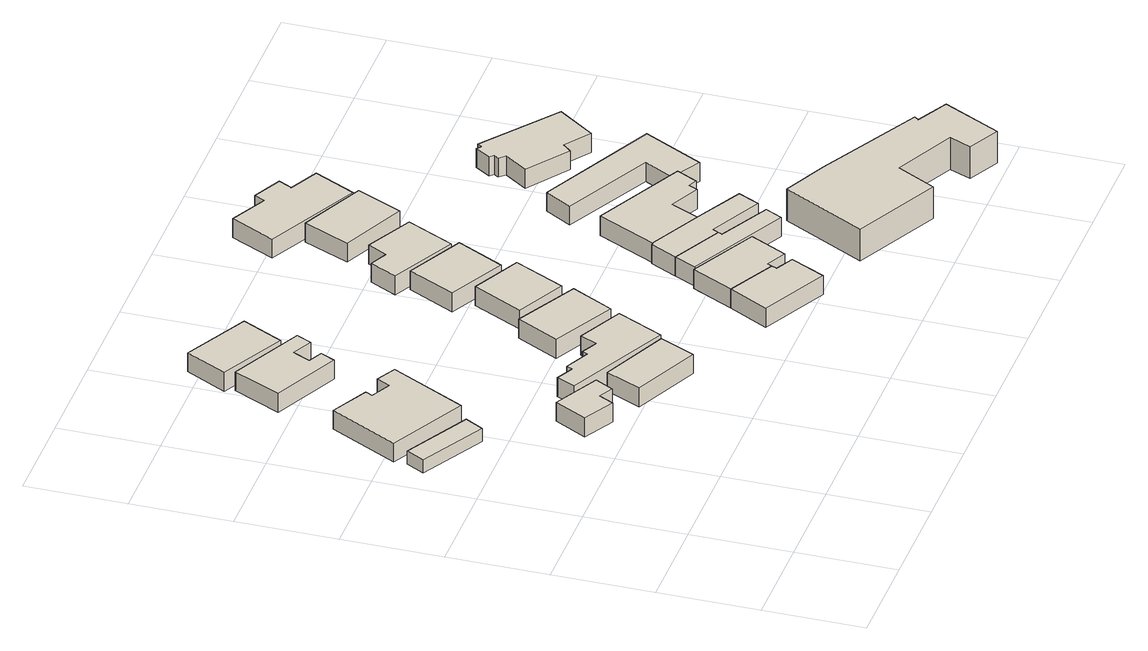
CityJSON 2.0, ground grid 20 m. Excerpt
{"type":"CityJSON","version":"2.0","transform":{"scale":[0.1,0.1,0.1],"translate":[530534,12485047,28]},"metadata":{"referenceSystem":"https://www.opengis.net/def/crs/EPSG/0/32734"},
"CityObjects":{
"building1":{"type":"Building","attributes":{"building":"cabin","building:levels":1,"building_height":2.8,"plus_code":"4FRW3F84+V62","ground_height":31.88,"roof_height":34.68},"geometry":[{"type":"Solid","lod":"1","boundaries":[[[[0,1,2,3]],[[1,4,5,2]],[[4,6,7,5]],[[6,0,3,7]],[[3,2,5,7]],[[6,4,1,0]]]]}]},
"building2":{"type":"Building","attributes":{"address":"9 Booth Road Salt River Cape Town","building":"house","building:levels":1,"building_height":4.1,"plus_code":"4FRW3F84+V6W","ground_height":31.63,"roof_height":35.73},"geometry":[{"type":"Solid","lod":"1","boundaries":[[[[8,9,10,11]],[[9,12,13,10]],[[12,14,15,13]],[[14,16,17,15]],[[16,18,19,17]],[[18,20,21,19]],[[20,22,23,21]],[[22,8,11,23]],[[11,10,13,15,17,19,21,23]],[[22,20,18,16,14,12,9,8]]]]}]},
"building3":{"type":"Building","attributes":{"address":"13 Listowell Road Salt River Cape Town","building":"house","building:levels":1,"building_height":4.1,"plus_code":"4FRW3F84+Q7G","ground_height":32.81,"roof_height":36.91},"geometry":[{"type":"Solid","lod":"1","boundaries":[[[[24,25,26,27]],[[25,28,29,26]],[[28,30,31,29]],[[30,32,33,31]],[[32,34,35,33]],[[34,24,27,35]],[[27,26,29,31,33,35]],[[34,32,30,28,25,24]]]]}]},
"building4":{"type":"Building","attributes":{"address":"14 Hares Avenue Salt River Cape Town","building":"house","building:levels":1,"building_height":4.1,"plus_code":"4FRW3F84+P8X","ground_height":32.81,"roof_height":36.91},"geometry":[{"type":"Solid","lod":"1","boundaries":[[[[36,37,38,39]],[[37,40,41,38]],[[40,42,43,41]],[[42,36,39,43]],[[39,38,41,43]],[[42,40,37,36]]]]}]},
"building5":{"type":"Building","attributes":{"address":"7 Booth Road Salt River Cape Town","building":"house","building:levels":1,"building_height":4.1,"plus_code":"4FRW3F84+X7G","ground_height":30.36,"roof_height":34.46},"geometry":[{"type":"Solid","lod":"1","boundaries":[[[[44,45,46,47]],[[45,48,49,46]],[[48,50,51,49]],[[50,52,53,51]],[[52,54,55,53]],[[54,56,57,55]],[[56,58,59,57]],[[58,44,47,59]],[[47,46,49,51,53,55,57,59]],[[58,56,54,52,50,48,45,44]]]]}]},
"building6":{"type":"Building","attributes":{"address":"12 Hares Avenue Salt River Cape Town","building":"house","building:levels":1,"building_height":4.1,"plus_code":"4FRW3F84+Q97","ground_height":32.4,"roof_height":36.5},"geometry":[{"type":"Solid","lod":"1","boundaries":[[[[60,61,62,63]],[[61,64,65,62]],[[64,66,67,65]],[[66,68,69,67]],[[68,70,71,69]],[[70,72,73,71]],[[72,74,75,73]],[[74,76,77,75]],[[76,78,79,77]],[[78,60,63,79]],[[63,62,65,67,69,71,73,75,77,79]],[[78,76,74,72,70,68,66,64,61,60]]]]}]},
"building7":{"type":"Building","attributes":{"address":"5 Booth Road Salt River Cape Town","building":"house","building:levels":1,"building_height":4.1,"plus_code":"4FRW3F94+279","ground_height":28.99,"roof_height":33.09},"geometry":[{"type":"Solid","lod":"1","boundaries":[[[[80,81,82,83]],[[81,84,85,82]],[[84,86,87,85]],[[86,80,83,87]],[[83,82,85,87]],[[86,84,81,80]]]]}]},
"building8":{"type":"Building","attributes":{"address":"10 Salt River Cape Town","building":"house","building:levels":1,"building_height":4.1,"plus_code":"4FRW3F84+R99","ground_height":32.4,"roof_height":36.5},"geometry":[{"type":"Solid","lod":"1","boundaries":[[[[88,89,90,91]],[[89,92,93,90]],[[92,94,95,93]],[[94,88,91,95]],[[91,90,93,95]],[[94,92,89,88]]]]}]},
"building9":{"type":"Building","attributes":{"address":"15 Hares Avenue Salt River Cape Town","building":"house","building:levels":1,"building_height":4.1,"plus_code":"4FRW3F84+MFV","ground_height":32.94,"roof_height":37.04},"geometry":[{"type":"Solid","lod":"1","boundaries":[[[[96,97,98,99]],[[97,100,101,98]],[[100,102,103,101]],[[102,104,105,103]],[[104,106,107,105]],[[106,96,99,107]],[[99,98,101,103,105,107]],[[106,104,102,100,97,96]]]]}]},
"building10":{"type":"Building","attributes":{"address":"8A Hares Avenue Salt River Cape Town","building":"house","building:levels":1,"building_height":4.1,"plus_code":"4FRW3F84+VC4","ground_height":31.24,"roof_height":35.34},"geometry":[{"type":"Solid","lod":"1","boundaries":[[[[108,109,110,111]],[[109,112,113,110]],[[112,114,115,113]],[[114,108,111,115]],[[111,110,113,115]],[[114,112,109,108]]]]}]},
"building11":{"type":"Building","attributes":{"address":"13 Hares Avenue Salt River Cape Town","building":"house","building:levels":1,"building_height":4.1,"plus_code":"4FRW3F84+PF9","ground_height":32.94,"roof_height":37.04},"geometry":[{"type":"Solid","lod":"1","boundaries":[[[[96,106,107,99]],[[106,116,117,107]],[[116,118,119,117]],[[118,120,121,119]],[[120,122,123,121]],[[122,96,99,123]],[[99,107,117,119,121,123]],[[122,120,118,116,106,96]]]]}]},
"building12":{"type":"Building","attributes":{"address":"8 Hares Avenue Salt River Cape Town","building":"house","building:levels":1,"building_height":4.1,"plus_code":"4FRW3F84+WC5","ground_height":30.73,"roof_height":34.83},"geometry":[{"type":"Solid","lod":"1","boundaries":[[[[124,125,126,127]],[[125,128,129,126]],[[128,130,131,129]],[[130,124,127,131]],[[127,126,129,131]],[[130,128,125,124]]]]}]},
"building13":{"type":"Building","attributes":{"address":"6 Hares Avenue Salt River Cape Town","building":"house","building:levels":1,"building_height":4.1,"plus_code":"4FRW3F84+WFV","ground_height":29.6,"roof_height":33.7},"geometry":[{"type":"Solid","lod":"1","boundaries":[[[[132,133,134,135]],[[133,136,137,134]],[[136,138,139,137]],[[138,140,141,139]],[[140,142,143,141]],[[142,132,135,143]],[[135,134,137,139,141,143]],[[142,140,138,136,133,132]]]]}]},
"building14":{"type":"Building","attributes":{"address":"11 Hares Avenue Salt River Cape Town","building":"house","building:levels":1,"building_height":4.1,"plus_code":"4FRW3F84+PGQ","ground_height":31.83,"roof_height":35.93},"geometry":[{"type":"Solid","lod":"1","boundaries":[[[[144,145,146,147]],[[145,148,149,146]],[[148,150,151,149]],[[150,152,153,151]],[[152,154,155,153]],[[154,144,147,155]],[[147,146,149,151,153,155]],[[154,152,150,148,145,144]]]]}]},
"building15":{"type":"Building","attributes":{"address":"9 Hares Avenue Salt River Cape Town","building":"house","building:levels":1,"building_height":4.1,"plus_code":"4FRW3F84+QG5","ground_height":31.83,"roof_height":35.93},"geometry":[{"type":"Solid","lod":"1","boundaries":[[[[145,144,147,146]],[[144,156,157,147]],[[156,158,159,157]],[[158,160,161,159]],[[160,162,163,161]],[[162,164,165,163]],[[164,166,167,165]],[[166,145,146,167]],[[146,147,157,159,161,163,165,167]],[[166,164,162,160,158,156,144,145]]]]}]},
"building16":{"type":"Building","attributes":{"address":"4 Hares Avenue Salt River Cape Town","building":"house","building:levels":1,"building_height":4.1,"plus_code":"4FRW3F84+XFQ","ground_height":29.6,"roof_height":33.7},"geometry":[{"type":"Solid","lod":"1","boundaries":[[[[168,169,170,171]],[[169,172,173,170]],[[172,174,175,173]],[[174,168,171,175]],[[171,170,173,175]],[[174,172,169,168]]]]}]},
"building17":{"type":"Building","attributes":{"address":"7 Hares Avenue Salt River Cape Town","building":"house","building:levels":1,"building_height":4.1,"plus_code":"4FRW3F84+QHV","ground_height":31.25,"roof_height":35.35},"geometry":[{"type":"Solid","lod":"1","boundaries":[[[[176,177,178,179]],[[177,180,181,178]],[[180,182,183,181]],[[182,184,185,183]],[[184,186,187,185]],[[186,188,189,187]],[[188,190,191,189]],[[190,192,193,191]],[[192,176,179,193]],[[179,178,181,183,185,187,189,191,193]],[[192,190,188,186,184,182,180,177,176]]]]}]},
"building18":{"type":"Building","attributes":{"address":"2 Hares Avenue Salt River Cape Town","building":"house","building:levels":1,"building_height":4.1,"plus_code":"4FRW3F94+2GC","ground_height":28.28,"roof_height":32.38},"geometry":[{"type":"Solid","lod":"1","boundaries":[[[[194,195,196,197]],[[195,198,199,196]],[[198,200,201,199]],[[200,202,203,201]],[[202,204,205,203]],[[204,206,207,205]],[[206,208,209,207]],[[208,194,197,209]],[[197,196,199,201,203,205,207,209]],[[208,206,204,202,200,198,195,194]]]]}]},
"building19":{"type":"Building","attributes":{"address":"Salt River Cape Town","building":"industrial","building:levels":2,"building_height":6.9,"plus_code":"4FRW3F84+MJ4","ground_height":32.36,"roof_height":39.26},"geometry":[{"type":"Solid","lod":"1","boundaries":[[[[210,211,212,213]],[[211,214,215,212]],[[214,216,217,215]],[[216,218,219,217]],[[218,220,221,219]],[[220,222,223,221]],[[222,224,225,223]],[[224,226,227,225]],[[226,228,229,227]],[[228,230,231,229]],[[230,210,213,231]],[[213,212,215,217,219,221,223,225,227,229,231]],[[230,228,226,224,222,220,218,216,214,211,210]]]]}]},
"building20":{"type":"Building","attributes":{"address":"5 Hares Avenue Salt River Cape Town","building":"house","building:levels":1,"building_height":4.1,"plus_code":"4FRW3F84+RJ9","ground_height":30.73,"roof_height":34.83},"geometry":[{"type":"Solid","lod":"1","boundaries":[[[[232,233,234,235]],[[233,236,237,234]],[[236,238,239,237]],[[238,240,241,239]],[[240,242,243,241]],[[242,244,245,243]],[[244,232,235,245]],[[235,234,237,239,241,243,245]],[[244,242,240,238,236,233,232]]]]}]},
"building21":{"type":"Building","attributes":{"address":"Hares Avenue Salt River Cape Town","building":"house","building:levels":1,"building_height":4.1,"plus_code":"4FRW3F84+VJX","ground_height":28.98,"roof_height":33.08},"geometry":[{"type":"Solid","lod":"1","boundaries":[[[[246,247,248,249]],[[247,250,251,248]],[[250,252,253,251]],[[252,254,255,253]],[[254,256,257,255]],[[256,258,259,257]],[[258,260,261,259]],[[260,262,263,261]],[[262,264,265,263]],[[264,266,267,265]],[[266,268,269,267]],[[268,246,249,269]],[[249,248,251,253,255,257,259,261,263,265,267,269]],[[268,266,264,262,260,258,256,254,252,250,247,246]]]]}]}
},
"vertices":[
[23,740,39],[3,703,39],[3,703,67],[23,740,67],[134,631,39],[134,631,67],[155,668,39],[155,668,67],
[98,903,36],[26,766,36],[26,766,77],[98,903,77],[181,686,36],[181,686,77],[260,836,36],[260,836,77],[220,857,36],[220,857,77],[206,830,36],[206,830,77],[166,850,36],[166,850,77],[173,864,36],[173,864,77],
[189,454,48],[252,420,48],[252,420,89],[189,454,89],[267,449,48],[267,449,89],[296,434,48],[296,434,89],[316,471,48],[316,471,89],[224,519,48],[224,519,89],
[481,398,48],[346,459,48],[346,459,89],[481,398,89],[313,388,48],[313,388,89],[448,327,48],[448,327,89],
[139,1020,24],[274,955,24],[274,955,65],[139,1020,65],[289,984,24],[289,984,65],[260,998,24],[260,998,65],[277,1033,24],[277,1033,65],[318,1013,24],[318,1013,65],[333,1043,24],[333,1043,65],[185,1115,24],[185,1115,65],
[290,505,44],[498,404,44],[498,404,85],[290,505,85],[544,497,44],[544,497,85],[452,542,44],[452,542,85],[436,508,44],[436,508,85],[404,524,44],[404,524,85],[399,513,44],[399,513,85],[349,537,44],[349,537,85],[343,525,44],[343,525,85],[308,542,44],[308,542,85],
[240,1222,10],[197,1140,10],[197,1140,51],[240,1222,51],[328,1073,10],[328,1073,51],[370,1155,10],[370,1155,51],
[554,516,44],[598,600,44],[598,600,85],[554,516,85],[472,666,44],[472,666,85],[428,581,44],[428,581,85],
[672,325,49],[630,246,49],[630,246,90],[672,325,90],[764,178,49],[764,178,90],[799,247,49],[799,247,90],[763,265,49],[763,265,90],[767,276,49],[767,276,90],
[617,628,32],[668,729,32],[668,729,73],[617,628,73],[569,778,32],[569,778,73],[518,678,32],[518,678,73],
[772,285,49],[772,285,90],[812,265,49],[812,265,90],[850,339,49],[850,339,90],[715,408,49],[715,408,90],
[707,850,27],[592,908,27],[592,908,68],[707,850,68],[544,814,27],[544,814,68],[658,756,27],[658,756,68],
[762,962,16],[667,1010,16],[667,1010,57],[762,962,57],[646,971,16],[646,971,57],[611,988,16],[611,988,57],[584,934,16],[584,934,57],[715,868,16],[715,868,57],
[861,406,38],[760,457,38],[760,457,79],[861,406,79],[739,414,38],[739,414,79],[941,311,38],[941,311,79],[959,345,38],[959,345,79],[857,398,38],[857,398,79],
[867,418,38],[867,418,79],[973,365,38],[973,365,79],[994,407,38],[994,407,79],[903,455,38],[903,455,79],[797,508,38],[797,508,79],[787,510,38],[787,510,79],
[834,1080,16],[703,1141,16],[703,1141,57],[834,1080,57],[661,1049,16],[661,1049,57],[791,989,16],[791,989,57],
[1040,538,32],[1026,545,32],[1026,545,74],[1040,538,74],[857,629,32],[857,629,74],[797,508,32],[797,508,74],[903,455,32],[903,455,74],[932,515,32],[932,515,74],[992,486,32],[992,486,74],[1001,504,32],[1001,504,74],[1018,496,32],[1018,496,74],
[653,1188,3],[843,1093,3],[843,1093,44],[653,1188,44],[885,1176,3],[885,1176,44],[826,1205,3],[826,1205,44],[840,1232,3],[840,1232,44],[782,1261,3],[782,1261,44],[771,1240,3],[771,1240,44],[697,1277,3],[697,1277,44],
[1280,162,44],[1074,272,44],[1074,272,113],[1280,162,113],[985,314,44],[985,314,113],[896,148,44],[896,148,113],[1069,62,44],[1069,62,113],[1111,140,44],[1111,140,113],[1233,80,44],[1233,80,113],[1215,37,44],[1215,37,113],[1278,5,44],[1278,5,113],[1337,120,44],[1337,120,113],[1273,153,44],[1273,153,113],
[1026,545,27],[1040,538,27],[1040,538,68],[1026,545,68],[1087,511,27],[1087,511,68],[1150,630,27],[1150,630,68],[912,747,27],[912,747,68],[880,694,27],[880,694,68],[1059,604,27],[1059,604,68],
[1052,921,10],[1046,912,10],[1046,912,51],[1052,921,51],[1038,919,10],[1038,919,51],[1017,888,10],[1017,888,51],[1025,881,10],[1025,881,51],[1018,872,10],[1018,872,51],[1030,860,10],[1030,860,51],[997,814,10],[997,814,51],[1080,754,10],[1080,754,51],[1095,771,10],[1095,771,51],[1146,734,10],[1146,734,51],[1199,808,10],[1199,808,51]
]}
